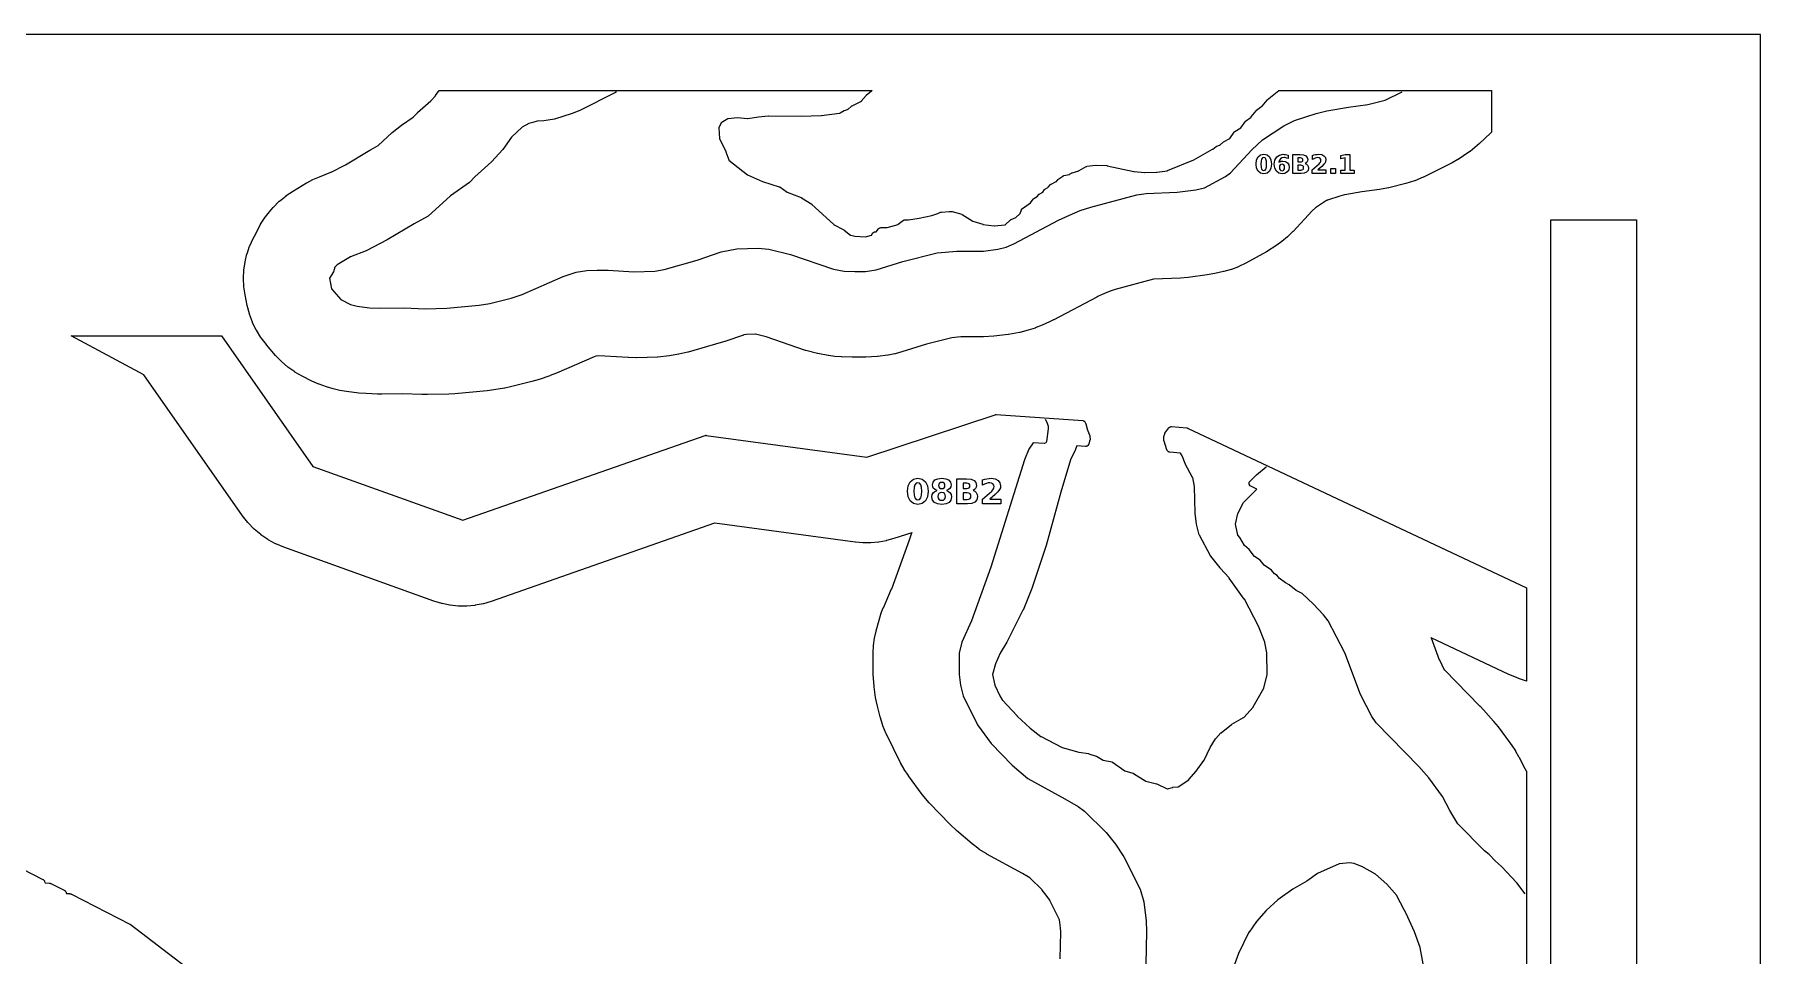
# Model space of a CAD drawing. Header units: millimetres. Extents: x 0 to 841, y 0 to 594.
# Drawn here: x 438.9 to 841, y 379.5 to 594 of the extents above; entities that cross this region are included whole.
import ezdxf

# ---------------------------------------------------------------- set-up
doc = ezdxf.new("R2010")
doc.units = ezdxf.units.MM
for name, color, linetype in [('CUT', 1, 'Continuous'), ('ENGRAVE', 5, 'Continuous'), ('SHEET_EDGE_DO_NOT_CUT', 8, 'Continuous')]:
    doc.layers.add(name, color=color, linetype=linetype)

msp = doc.modelspace()

# ---------------------------------------------------------------- linework, layer by layer
at = {"layer": 'CUT'}
for points in [[(634.05, 580.94), (634.02, 580.89), (633.98, 580.85), (633.94, 580.82), (632.67, 579.8), (632.66, 579.79), (632.65, 579.78), (631.5, 578.46), (631.47, 578.42), (631.43, 578.39), (631.39, 578.36), (631.35, 578.34), (629.3, 577.3), (629.29, 577.29), (629.28, 577.28), (628.4, 576.56), (628.37, 576.53), (628.32, 576.5), (628.28, 576.48), (628.23, 576.47), (627.53, 576.25), (627.52, 576.25), (627.51, 576.24), (626.64, 575.71), (626.59, 575.68), (626.54, 575.66), (626.5, 575.65), (626.45, 575.64), (622.27, 575.03), (622.21, 575.03), (617.52, 574.89), (617.5, 574.89), (609.89, 574.95), (609.87, 574.95), (607.6, 574.79), (607.58, 574.79), (605.13, 574.35), (605.08, 574.35), (605.03, 574.35), (604.99, 574.35), (602.71, 574.61), (602.7, 574.62), (602.68, 574.61), (600.47, 574.38), (600.45, 574.38), (600.44, 574.37), (598.91, 573.42), (598.9, 573.41), (598.9, 573.4), (598.32, 572.3), (598.31, 572.29), (598.31, 572.28), (598.49, 569.81), (598.49, 569.79), (598.49, 569.78), (599.99, 566.72), (600.01, 566.66), (600.64, 564.79), (600.65, 564.78), (600.65, 564.77), (605.01, 561.34), (605.02, 561.34), (605.03, 561.33), (608.52, 559.79), (608.54, 559.78), (612.41, 558.55), (612.46, 558.53), (612.5, 558.51), (612.54, 558.49), (614.26, 557.3), (614.28, 557.29), (614.29, 557.29), (617.54, 556.04), (617.58, 556.02), (617.63, 556), (619.98, 554.51), (620.02, 554.48), (620.05, 554.45), (625.06, 549.8), (625.07, 549.79), (625.08, 549.79), (627.48, 548.49), (627.52, 548.47), (627.55, 548.45), (629.04, 547.3), (629.05, 547.29), (629.06, 547.29), (630.01, 547.02), (630.02, 547.02), (630.04, 547.02), (632.53, 546.91), (632.54, 546.91), (632.55, 546.92), (633.95, 547.29), (633.96, 547.29), (633.97, 547.31), (634.18, 547.73), (634.21, 547.77), (634.24, 547.81), (634.27, 547.85), (634.31, 547.88), (634.35, 547.91), (634.39, 547.93), (634.47, 547.98), (634.51, 548), (634.55, 548.01), (634.6, 548.03), (634.64, 548.03), (634.69, 548.04), (635.01, 548.05), (635.02, 548.05), (635.03, 548.06), (635.54, 548.75), (635.57, 548.79), (635.61, 548.83), (635.65, 548.86), (635.75, 548.93), (635.79, 548.96), (635.84, 548.98), (635.89, 549), (635.94, 549.01), (636.09, 549.05), (636.14, 549.05), (636.19, 549.06), (637.51, 549.07), (637.52, 549.07), (637.53, 549.07), (640.12, 549.79), (640.13, 549.79), (640.14, 549.8), (641.36, 550.75), (641.4, 550.78), (641.45, 550.8), (641.5, 550.82), (641.55, 550.84), (641.6, 550.85), (641.65, 550.85), (642.53, 550.88), (642.56, 550.88), (645.03, 551.22), (645.05, 551.23), (647.94, 551.88), (647.95, 551.88), (649.37, 552.29), (649.38, 552.3), (649.39, 552.3), (650.02, 552.6), (650.06, 552.62), (650.11, 552.64), (650.15, 552.65), (650.2, 552.65), (651.99, 552.79), (652.03, 552.8), (652.57, 552.79), (652.62, 552.79), (652.66, 552.78), (652.71, 552.77), (654.92, 552.14), (654.96, 552.13), (655, 552.11), (655.05, 552.08), (657.51, 550.55), (657.52, 550.55), (657.54, 550.54), (659.81, 549.8), (659.82, 549.8), (659.83, 549.79), (662.51, 549.48), (662.52, 549.48), (662.53, 549.48), (665.01, 549.7), (665.02, 549.7), (665.03, 549.71), (666.31, 550.84), (666.35, 550.87), (666.39, 550.9), (666.44, 550.92), (667.51, 551.41), (667.52, 551.41), (667.53, 551.42), (668.5, 552.27), (668.51, 552.28), (668.51, 552.29), (668.83, 553.18), (668.84, 553.22), (668.86, 553.26), (668.89, 553.29), (668.95, 553.39), (668.98, 553.42), (669.01, 553.46), (669.04, 553.49), (669.08, 553.51), (670.92, 554.79), (670.93, 554.79), (670.94, 554.81), (671.56, 555.66), (671.59, 555.7), (671.63, 555.74), (671.67, 555.77), (671.71, 555.8), (672.51, 556.27), (672.52, 556.28), (672.53, 556.29), (672.99, 556.81), (673.02, 556.84), (673.05, 556.87), (673.09, 556.89), (673.13, 556.91), (673.82, 557.29), (673.83, 557.29), (673.84, 557.3), (674.24, 557.91), (674.27, 557.95), (674.3, 557.98), (674.33, 558.01), (674.37, 558.04), (674.41, 558.07), (675.01, 558.4), (675.02, 558.41), (675.03, 558.42), (675.61, 559.07), (675.64, 559.1), (675.68, 559.13), (675.72, 559.16), (675.76, 559.18), (676.96, 559.79), (676.97, 559.79), (676.98, 559.8), (677.21, 560.1), (677.24, 560.13), (677.27, 560.17), (677.31, 560.2), (678.51, 561.05), (678.55, 561.08), (678.6, 561.1), (678.64, 561.12), (678.69, 561.13), (680.01, 561.43), (680.02, 561.43), (680.03, 561.44), (680.53, 561.74), (680.56, 561.76), (680.6, 561.78), (680.64, 561.8), (682.23, 562.29), (682.24, 562.3), (682.26, 562.3), (683.93, 563.25), (683.97, 563.27), (684.01, 563.29), (684.06, 563.3), (684.11, 563.31), (686.19, 563.58), (686.23, 563.58), (686.28, 563.58), (688.76, 563.46), (688.8, 563.46), (688.84, 563.45), (695.03, 562.09), (695.07, 562.08), (697.53, 561.89), (697.55, 561.89), (700.34, 561.94), (700.37, 561.94), (702.84, 562.29), (702.85, 562.29), (702.86, 562.3), (709, 564.8), (709.03, 564.81), (713.37, 567.27), (713.4, 567.29), (714.24, 567.92), (714.28, 567.95), (714.32, 567.97), (714.36, 567.99), (715.01, 568.24), (715.02, 568.25), (715.03, 568.26), (715.82, 568.92), (715.86, 568.96), (715.9, 568.98), (717.39, 569.79), (717.4, 569.79), (717.4, 569.8), (718.4, 571.27), (718.43, 571.31), (718.47, 571.35), (718.51, 571.38), (718.55, 571.41), (719.91, 572.29), (719.92, 572.29), (719.92, 572.3), (720.97, 573.7), (721, 573.73), (721.03, 573.76), (721.07, 573.79), (722.37, 574.79), (722.38, 574.79), (722.38, 574.8), (723.51, 576.26), (723.54, 576.29), (723.57, 576.32), (723.61, 576.35), (724.86, 577.29), (724.87, 577.3), (724.88, 577.31), (726.05, 578.7), (726.08, 578.73), (726.12, 578.76), (728.78, 580.98), (778.35, 580.98), (778.35, 571.29), (778.11, 571.05), (778.1, 571.03), (775.56, 568.62), (775.54, 568.6), (773.34, 566.79), (773.31, 566.77), (771.85, 565.73), (771.83, 565.72), (770.55, 564.88), (770.52, 564.86), (769.18, 564.13), (769.16, 564.12), (762.48, 560.81), (762.46, 560.8), (760.5, 559.95), (760.44, 559.93), (758.4, 559.31), (758.38, 559.3), (754.4, 558.31), (754.37, 558.31), (752.25, 557.9), (752.23, 557.9), (748.12, 557.35), (748.11, 557.34), (744.15, 556.63), (744.13, 556.63), (743.01, 556.35), (742.99, 556.35), (740.11, 555.4), (740.08, 555.39), (739.96, 555.33), (739.93, 555.31), (737.38, 553.64), (737.37, 553.63), (737.36, 553.63), (736.6, 552.93), (736.59, 552.92), (732.11, 548.14), (732.1, 548.13), (730.88, 546.94), (730.84, 546.91), (729.53, 545.83), (729.51, 545.81), (728.35, 544.95), (728.32, 544.93), (725.94, 543.4), (725.91, 543.38), (721.11, 540.76), (721.09, 540.75), (719.47, 539.95), (719.42, 539.93), (717.74, 539.3), (717.7, 539.28), (715.96, 538.8), (715.94, 538.8), (713.9, 538.34), (713.88, 538.33), (712.1, 538.01), (712.07, 538.01), (707.71, 537.43), (707.69, 537.43), (705.88, 537.27), (705.86, 537.27), (699.6, 537.02), (699.58, 537.02), (699.57, 537.02), (690.68, 534.64), (690.67, 534.64), (689.52, 534.26), (689.5, 534.26), (688.17, 533.69), (688.16, 533.69), (686.41, 532.87), (686.4, 532.86), (676.35, 527.58), (676.33, 527.57), (675.35, 527.09), (675.34, 527.08), (673.65, 526.31), (673.63, 526.3), (672.05, 525.66), (672.01, 525.64), (670.39, 525.14), (670.37, 525.14), (668.43, 524.63), (668.4, 524.63), (665.79, 524.13), (665.76, 524.12), (662.42, 523.72), (662.39, 523.72), (660.02, 523.57), (659.99, 523.57), (654.74, 523.57), (654.72, 523.57), (652.64, 523.37), (652.63, 523.37), (652.62, 523.37), (646.7, 521.85), (646.69, 521.85), (640.98, 520.07), (640.96, 520.07), (639.39, 519.65), (639.35, 519.64), (637.76, 519.35), (637.74, 519.35), (635.29, 519.01), (635.26, 519.01), (632.59, 518.82), (632.56, 518.82), (630.06, 518.82), (630.05, 518.82), (629.4, 518.83), (629.39, 518.83), (626.9, 518.91), (626.88, 518.91), (625.39, 519.01), (625.35, 519.02), (623.87, 519.24), (623.85, 519.24), (621.4, 519.7), (621.37, 519.7), (618.61, 520.43), (618.57, 520.44), (609.38, 523.58), (609.36, 523.58), (606.86, 524.21), (606.85, 524.21), (606.84, 524.21), (604.82, 524.16), (604.81, 524.16), (604.8, 524.16), (604.13, 524.02), (604.1, 524.01), (599.74, 522.54), (599.73, 522.53), (598.89, 522.27), (598.88, 522.26), (591.17, 520.04), (591.14, 520.03), (589, 519.54), (588.97, 519.53), (586.87, 519.17), (586.84, 519.17), (584.12, 518.89), (584.09, 518.89), (579.23, 518.73), (579.2, 518.73), (577.29, 518.76), (577.26, 518.77), (571.83, 519.12), (571.82, 519.12), (570.29, 519.13), (570.29, 519.13), (569.74, 519.11), (569.73, 519.11), (569.72, 519.11), (569.32, 518.97), (569.3, 518.97), (560.57, 515.14), (560.55, 515.14), (559.03, 514.55), (559.01, 514.54), (556.5, 513.68), (556.48, 513.67), (554.82, 513.18), (554.8, 513.17), (549.84, 511.95), (549.83, 511.95), (548.46, 511.66), (548.45, 511.66), (545.97, 511.23), (545.95, 511.22), (544.38, 511.02), (544.36, 511.01), (536.86, 510.32), (536.84, 510.32), (535.48, 510.24), (535.46, 510.24), (530.51, 510.13), (530.49, 510.13), (529.21, 510.14), (529.19, 510.14), (524.73, 510.32), (524.72, 510.32), (519.85, 510.25), (519.84, 510.25), (518.83, 510.26), (518.82, 510.26), (516.23, 510.36), (516.21, 510.36), (514.48, 510.5), (514.46, 510.5), (511.62, 510.86), (511.6, 510.86), (510.07, 511.12), (510.03, 511.12), (508.52, 511.5), (508.5, 511.5), (506.95, 511.96), (506.92, 511.96), (505.24, 512.54), (505.19, 512.56), (503.57, 513.28), (503.54, 513.29), (501.31, 514.41), (501.29, 514.42), (499.6, 515.38), (499.56, 515.41), (497.98, 516.52), (497.94, 516.55), (496.47, 517.81), (496.44, 517.85), (495.1, 519.26), (495.08, 519.28), (492.95, 521.76), (492.94, 521.78), (491.71, 523.37), (491.68, 523.41), (490.62, 525.11), (490.6, 525.15), (489.72, 526.95), (489.7, 527), (489.02, 528.88), (489, 528.93), (488.51, 530.88), (488.5, 530.9), (488.01, 533.38), (488.01, 533.4), (487.73, 535.27), (487.72, 535.32), (487.63, 537.19), (487.63, 537.24), (487.71, 539.11), (487.71, 539.16), (487.98, 541.02), (487.98, 541.07), (488.42, 542.89), (488.44, 542.94), (489.05, 544.71), (489.07, 544.76), (489.85, 546.46), (489.87, 546.51), (490.49, 547.57), (490.5, 547.58), (490.5, 547.59), (490.64, 547.94), (490.66, 547.99), (491.57, 549.77), (491.6, 549.82), (492.69, 551.5), (492.72, 551.54), (493.98, 553.11), (494, 553.13), (494.52, 553.72), (494.54, 553.74), (495.95, 555.16), (495.99, 555.2), (497.53, 556.46), (497.57, 556.49), (499.24, 557.6), (499.26, 557.62), (502.32, 559.43), (502.34, 559.44), (503.77, 560.2), (503.8, 560.22), (505.29, 560.87), (505.31, 560.88), (507.99, 561.92), (508.02, 561.93), (511.35, 563.64), (511.37, 563.65), (517.03, 567.07), (517.04, 567.07), (517.9, 567.56), (517.91, 567.57), (518.96, 568.13), (518.97, 568.14), (518.97, 568.14), (522.25, 571.16), (522.28, 571.18), (524.42, 572.9), (524.45, 572.92), (527.11, 574.76), (527.12, 574.77), (527.13, 574.77), (528.15, 575.79), (528.17, 575.81), (531.29, 578.59), (531.31, 578.61), (532.35, 579.75), (532.37, 579.78), (533.21, 580.98), (634.07, 580.98), (634.05, 580.94)], [(812.13, 148.63), (792.13, 148.63), (792.13, 550.84), (812.13, 550.84), (812.13, 148.63)]]:
    msp.add_lwpolyline(points, close=True, dxfattribs=at)
for points in [[(677.84, 378.7), (677.98, 384.96), (677.98, 384.97), (677.95, 385.96), (677.94, 385.98), (677.71, 387.8), (677.71, 387.81), (677.71, 387.82), (675.44, 392.34), (675.42, 392.37), (674.63, 393.54), (674.62, 393.55), (673.67, 394.75), (673.65, 394.77), (670.8, 397.6), (670.79, 397.61), (670.78, 397.61), (669.08, 398.61), (669.07, 398.61), (660.77, 403.14), (660.74, 403.16), (659.02, 404.22), (658.97, 404.25), (657.37, 405.48), (657.35, 405.5), (653.71, 408.59), (653.69, 408.61), (652.24, 409.98), (652.22, 410), (647.38, 415.06), (647.36, 415.08), (645.73, 417.02), (645.71, 417.04), (642.52, 421.37), (642.5, 421.39), (641.53, 422.83), (641.51, 422.87), (640.67, 424.4), (640.66, 424.41), (637.37, 431.09), (637.36, 431.12), (636.54, 433.02), (636.52, 433.07), (635.91, 435.06), (635.9, 435.08), (635.29, 437.54), (635.28, 437.56), (634.88, 439.57), (634.88, 439.59), (634.52, 442.11), (634.51, 442.14), (634.31, 445), (634.31, 445.04), (634.32, 449.96), (634.32, 449.98), (634.4, 451.67), (634.4, 451.72), (634.62, 453.38), (634.63, 453.42), (634.99, 455.07), (635, 455.09), (635.66, 457.59), (635.67, 457.61), (636.1, 459.03), (636.12, 459.06), (636.66, 460.44), (636.67, 460.46), (638.6, 464.9), (638.61, 464.91), (642.78, 476.34), (642.78, 476.35), (643.29, 477.98), (643.29, 477.99), (643.28, 477.98), (639.11, 476.61), (639.09, 476.6), (637.37, 476.12), (637.33, 476.11), (635.59, 475.79), (635.55, 475.78), (633.79, 475.62), (633.74, 475.62), (631.98, 475.62), (631.93, 475.62), (630.16, 475.78), (630.14, 475.78), (597.39, 480.21), (597.38, 480.21), (597.36, 480.2), (545.35, 461.98), (545.33, 461.97), (543.5, 461.43), (543.45, 461.42), (541.59, 461.06), (541.54, 461.05), (539.65, 460.87), (539.6, 460.87), (537.7, 460.88), (537.65, 460.88), (535.76, 461.07), (535.72, 461.08), (533.86, 461.46), (533.81, 461.47), (531.98, 462.02), (531.96, 462.03), (497.03, 474.57), (497.01, 474.58), (495.15, 475.36), (495.11, 475.38), (493.35, 476.34), (493.31, 476.36), (491.66, 477.49), (491.62, 477.52), (490.1, 478.82), (490.06, 478.85), (488.68, 480.29), (488.64, 480.33), (487.41, 481.92), (487.39, 481.94), (464.41, 514.74), (464.41, 514.75), (464.4, 514.76), (447.45, 523.84), (482.46, 523.84), (503.77, 493.41), (503.78, 493.4), (503.79, 493.4), (538.72, 480.86), (538.73, 480.85), (538.74, 480.86), (595.18, 500.63), (595.23, 500.64), (595.27, 500.65), (595.32, 500.66), (595.37, 500.66), (595.41, 500.65), (632.82, 495.6), (632.83, 495.6), (632.84, 495.6), (662.74, 505.46), (662.78, 505.47), (662.83, 505.48), (662.88, 505.48), (662.93, 505.48), (683.14, 504.08), (683.2, 504.07), (683.25, 504.06), (683.3, 504.04), (683.34, 504.02), (683.39, 504), (683.47, 503.94), (683.51, 503.91), (683.54, 503.88), (683.58, 503.85), (683.6, 503.81), (683.63, 503.77), (683.8, 503.46), (683.83, 503.42), (683.84, 503.38), (683.86, 503.34), (684.15, 502.15), (684.16, 502.12), (684.77, 500.53), (684.79, 500.47), (684.8, 500.42), (684.81, 500.36), (684.83, 499.67), (684.82, 499.62), (684.82, 499.57), (684.8, 499.52), (684.54, 498.64), (684.53, 498.6), (684.51, 498.56), (684.49, 498.52), (684.47, 498.49), (684.34, 498.31), (684.31, 498.28), (684.28, 498.24), (684.24, 498.21), (684.2, 498.19), (684.16, 498.16), (684.12, 498.14), (684.01, 498.1), (683.97, 498.09), (683.93, 498.08), (683.88, 498.07), (683.84, 498.06), (683.79, 498.07), (681.76, 498.19), (681.74, 498.19), (681.74, 498.18), (681.47, 497.43), (681.45, 497.38), (680.23, 494.96), (680.23, 494.95), (680.23, 494.94), (677.98, 487.45), (677.98, 487.44), (674.59, 474.98), (674.58, 474.96), (671.28, 464.99), (671.27, 464.96), (669.22, 459.94), (669.2, 459.91), (665.47, 452.5), (665.44, 452.46), (663.88, 449.94), (663.86, 449.91), (662.78, 447.44), (662.77, 447.41), (662.08, 444.94), (662.08, 444.93), (662.08, 444.92), (662.67, 442.46), (662.67, 442.45), (662.68, 442.44), (663.79, 439.98), (663.8, 439.96), (664.38, 439.02), (664.38, 439.01), (664.39, 439), (667.83, 435.29), (667.84, 435.28), (670.88, 432.47), (670.9, 432.45), (673.39, 430.53), (673.4, 430.52), (673.41, 430.52), (678.34, 427.98), (678.35, 427.97), (678.36, 427.97), (682.18, 426.86), (682.22, 426.85), (684.44, 426.53), (684.48, 426.52), (684.53, 426.51), (686.25, 425.94), (686.3, 425.92), (686.35, 425.9), (687.87, 425.01), (687.88, 425.01), (687.9, 425), (689.87, 424.6), (689.92, 424.59), (689.97, 424.57), (690.01, 424.55), (690.06, 424.52), (692.89, 422.53), (692.9, 422.53), (692.92, 422.52), (694.82, 421.97), (694.86, 421.96), (694.9, 421.94), (694.94, 421.92), (697.82, 420.12), (697.83, 420.11), (697.84, 420.11), (700.28, 419.48), (700.33, 419.47), (700.37, 419.45), (702.82, 418.3), (702.83, 418.29), (702.84, 418.3), (704.01, 418.67), (704.07, 418.68), (704.13, 418.69), (705.32, 418.77), (705.33, 418.78), (705.34, 418.78), (707.82, 420.44), (707.83, 420.45), (707.84, 420.46), (709.54, 422.45), (709.55, 422.47), (711.36, 424.94), (711.37, 424.95), (711.37, 424.96), (712.8, 427.93), (712.83, 427.97), (714.04, 429.96), (714.07, 430), (714.1, 430.04), (715.3, 431.34), (715.36, 431.39), (717.75, 433.32), (717.78, 433.34), (717.82, 433.36), (720.59, 434.94), (720.6, 434.95), (720.61, 434.96), (722.81, 437.37), (722.81, 437.38), (722.82, 437.39), (725.32, 441.73), (725.33, 441.74), (725.33, 441.75), (726.05, 444.96), (726.05, 444.97), (726.05, 444.98), (726.04, 449.96), (726.04, 449.97), (726.04, 449.98), (725.56, 452.44), (725.56, 452.45), (725.56, 452.46), (724.05, 456.18), (724.04, 456.2), (720.77, 462.46), (720.75, 462.49), (717.21, 467.42), (717.2, 467.44), (715.12, 469.75), (715.1, 469.77), (712.94, 472.49), (712.91, 472.53), (712.89, 472.57), (710.29, 477.4), (710.26, 477.45), (710.24, 477.51), (709.6, 479.97), (709.59, 480.04), (709.32, 482.46), (709.32, 482.5), (709.14, 488.75), (709.14, 488.76), (709.14, 488.77), (708.73, 490.83), (708.72, 490.85), (708.72, 490.86), (707, 494.01), (706.97, 494.07), (706.27, 495.88), (706.27, 495.89), (706.26, 495.9), (705.9, 496.49), (705.9, 496.5), (705.89, 496.5), (703.43, 496.71), (703.37, 496.71), (703.32, 496.73), (703.27, 496.75), (703.14, 496.8), (703.09, 496.83), (703.04, 496.86), (703, 496.89), (702.96, 496.93), (702.93, 496.97), (702.8, 497.15), (702.78, 497.19), (702.75, 497.24), (702.73, 497.28), (702.06, 499.27), (702.05, 499.32), (702.04, 499.36), (702.04, 499.41), (701.99, 500.22), (701.99, 500.26), (702, 500.31), (702.01, 500.35), (702.02, 500.4), (702.21, 501), (702.23, 501.05), (702.25, 501.1), (702.28, 501.14), (703.18, 502.39), (703.21, 502.43), (703.25, 502.47), (703.29, 502.5), (703.38, 502.57), (703.43, 502.59), (703.47, 502.62), (703.52, 502.63), (703.56, 502.65), (703.68, 502.67), (703.73, 502.68), (703.78, 502.69), (703.83, 502.69), (707.38, 502.4), (707.43, 502.39), (707.47, 502.38), (707.51, 502.37), (707.55, 502.35), (786.51, 465.11), (786.51, 443.43), (784.61, 444.05), (784.58, 444.06), (782.37, 444.95), (782.35, 444.96), (764.26, 453.49), (764.24, 453.5), (764.25, 453.49), (766.18, 448.37), (766.19, 448.35), (767.35, 446.04), (767.36, 446.03), (767.37, 446.02), (775.66, 437.61), (775.67, 437.59), (776.48, 436.72), (776.49, 436.71), (778.81, 434.06), (778.82, 434.04), (779.86, 432.75), (779.87, 432.73), (783.05, 428.41), (783.06, 428.4), (783.9, 427.16), (783.92, 427.13), (784.66, 425.83), (784.67, 425.81), (786.11, 423.05), (786.12, 423.03), (786.43, 422.52), (786.44, 422.51), (786.45, 422.5), (786.51, 422.43), (786.51, 353.24)], [(411.31, 412.39), (440.88, 397.22), (440.93, 397.19), (440.96, 397.17), (441, 397.13), (441.15, 396.99), (441.18, 396.96), (441.21, 396.92), (441.24, 396.88), (441.26, 396.84), (441.28, 396.8), (441.29, 396.75), (441.38, 396.41), (441.38, 396.4), (441.39, 396.4), (442.33, 396.38), (442.37, 396.38), (442.42, 396.38), (442.46, 396.36), (442.62, 396.32), (442.66, 396.3), (442.7, 396.28), (445.96, 394.61), (446, 394.58), (446.05, 394.55), (446.09, 394.51), (446.18, 394.41), (446.22, 394.37), (446.25, 394.33), (446.27, 394.29), (446.29, 394.25), (446.31, 394.2), (446.38, 393.93), (446.39, 393.92), (446.4, 393.92), (447.15, 393.91), (447.2, 393.9), (447.24, 393.9), (447.29, 393.89), (447.44, 393.84), (447.49, 393.82), (447.53, 393.81), (461.12, 386.83), (461.15, 386.81), (461.19, 386.78), (487.03, 367.08)], [(762.44, 377.57), (761.74, 381.35), (761.74, 381.36), (761.74, 381.37), (760.41, 385), (760.4, 385.02), (758.84, 388.47), (758.83, 388.48), (756.29, 393.42), (756.28, 393.44), (756.27, 393.45), (753.98, 396.11), (753.95, 396.14), (751.32, 398.43), (751.31, 398.43), (751.3, 398.44), (748.11, 400.24), (748.07, 400.25), (746.33, 400.94), (746.32, 400.94), (746.31, 400.95), (745.35, 401.1), (745.34, 401.1), (745.33, 401.1), (742.84, 400.88), (742.83, 400.88), (742.82, 400.88), (737.84, 398.58), (737.83, 398.57), (737.82, 398.57), (735.32, 396.83), (735.29, 396.81), (732.09, 394.95), (732.07, 394.94), (728.56, 392.48), (728.53, 392.45), (725.87, 389.97), (725.85, 389.95), (723.59, 387.44), (723.57, 387.42), (721.86, 384.94), (721.84, 384.91), (719.39, 379.98), (719.38, 379.96), (718.47, 377.44)]]:
    msp.add_lwpolyline(points, dxfattribs=at)
at = {"layer": 'ENGRAVE'}
for points in [[(574.53, 580.68), (574.26, 580.51), (565.97, 576.31), (564.19, 575.58), (560.07, 574.3), (557.57, 573.87), (556, 573.81), (555.02, 573.54), (554.06, 573.25), (552.52, 572.4), (550.02, 570.13), (548.02, 567.26), (545.39, 564.37), (541.47, 560.87), (540.27, 559.55), (535.82, 556.46), (530.65, 551.71), (527.36, 549.94), (521.11, 546.17), (516.22, 543.65), (512.52, 542.22), (509.44, 540.4), (508.9, 539.79), (508.55, 538.72), (507.62, 537.29), (508.12, 534.79), (510.27, 532.29), (512.52, 531.16), (514.1, 530.7), (516.95, 530.35), (519.56, 530.25), (525, 530.33), (530.03, 530.12), (535.01, 530.24), (542.54, 530.93), (545.03, 531.36), (550.01, 532.59), (552.54, 533.46), (562.12, 537.66), (565.08, 538.64), (567.57, 539.05), (570.04, 539.13), (572.54, 539.12), (578.58, 538.72), (583.47, 538.88), (585.6, 539.24), (593.33, 541.48), (598.89, 543.36), (602.52, 544.1), (607.48, 544.24), (610.02, 544.04), (615.05, 542.77), (625.05, 539.36), (627.52, 538.9), (630.03, 538.82), (632.55, 538.82), (635.02, 539.16), (641.24, 541.1), (649.18, 543.13), (653.78, 543.57), (660, 543.57), (663.37, 543.98), (665.32, 544.49), (667.03, 545.27), (677.51, 550.78), (680.01, 551.95), (682.49, 553.01), (685, 553.83), (695.69, 556.68), (697.88, 556.97), (705.08, 557.26), (709.46, 557.84), (711.51, 558.3), (716.34, 560.94), (717.52, 561.82), (722.5, 567.13), (725.02, 569.46), (729.98, 572.7), (732.47, 573.94), (737.49, 575.6), (740, 576.21), (745.01, 577.11), (749.57, 577.72), (753.57, 578.72), (757.53, 580.68)], [(674.38, 504.39), (674.77, 503.72), (675.09, 502.81), (675.1, 502.14), (674.71, 499.21), (674.5, 498.91), (674.1, 498.73), (671.58, 498.89), (670.56, 497.43), (669.54, 494.93), (661.73, 469.93), (657.18, 457.47), (654.99, 452.45), (654.32, 449.93), (654.31, 444.98), (654.68, 442.43), (655.3, 439.95), (658.61, 433.25), (661.81, 428.9), (666.68, 423.82), (670.33, 420.71), (678.92, 416.03), (682.04, 414.2), (683.53, 413.15), (688.57, 408.13), (690.75, 405.41), (692.72, 402.49), (696.51, 394.95), (697.35, 391.97), (697.9, 387.56), (697.99, 385.09), (697.82, 377.41)], [(786.21, 393.86), (784.28, 396.43), (780.68, 400.27), (779.26, 401.46), (777.83, 403.04), (776.71, 403.9), (770.53, 410.15), (768.66, 413.26), (766.94, 416.56), (763.75, 420.89), (761.42, 423.56), (751.46, 433.67), (750.45, 435.14), (747.85, 440.29), (744.2, 449.97), (740.31, 457.43), (739.23, 458.83), (736.81, 461.41), (734.23, 463.85), (732.8, 464.51), (731.21, 465.83), (730.33, 466.3), (728.89, 467.39), (728.38, 468), (727.79, 468.37), (727.1, 469.22), (725.37, 470.4), (724.46, 471.58), (723.11, 472.46), (721.92, 474.05), (720.82, 474.96), (719.71, 476.83), (719.22, 477.43), (718.68, 479.95), (719.25, 482.48), (720.56, 484.98), (723.71, 488.1), (722.09, 488.89), (721.87, 489.26), (721.9, 489.75), (723.59, 491.49), (725.82, 493.28), (725.96, 493.34)]]:
    msp.add_lwpolyline(points, dxfattribs=at)
for points in [[(727.09, 563.83), (726.97, 562.87), (726.62, 562.16), (726.05, 561.71), (725.29, 561.57), (724.53, 561.71), (723.96, 562.16), (723.61, 562.87), (723.49, 563.83), (723.61, 564.8), (723.96, 565.51), (724.53, 565.96), (725.29, 566.1), (726.05, 565.96), (726.62, 565.51), (726.97, 564.8), (727.09, 563.83)], [(725.96, 563.84), (725.92, 564.54), (725.81, 565), (725.6, 565.25), (725.29, 565.33), (724.98, 565.25), (724.77, 565), (724.66, 564.54), (724.62, 563.84), (724.66, 563.14), (724.77, 562.67), (724.98, 562.42), (725.29, 562.33), (725.6, 562.42), (725.81, 562.67), (725.92, 563.14), (725.96, 563.84)], [(730.94, 565.91), (730.94, 565.1), (730.67, 565.22), (730.42, 565.3), (730.17, 565.34), (729.94, 565.36), (729.49, 565.29), (729.15, 565.08), (728.93, 564.73), (728.82, 564.25), (729.03, 564.38), (729.24, 564.47), (729.48, 564.52), (729.74, 564.54), (730.34, 564.44), (730.82, 564.14), (731.13, 563.69), (731.23, 563.12), (731.11, 562.48), (730.77, 561.99), (730.23, 561.67), (729.54, 561.57), (728.78, 561.71), (728.22, 562.14), (727.87, 562.84), (727.75, 563.78), (727.89, 564.74), (728.3, 565.48), (728.94, 565.94), (729.79, 566.1), (730.09, 566.09), (730.38, 566.05), (730.66, 565.99), (730.94, 565.91)], [(729.55, 563.81), (729.29, 563.76), (729.1, 563.62), (728.99, 563.38), (728.96, 563.04), (728.99, 562.71), (729.1, 562.47), (729.29, 562.32), (729.55, 562.28), (729.81, 562.32), (729.99, 562.47), (730.11, 562.71), (730.14, 563.04), (730.11, 563.38), (729.99, 563.62), (729.81, 563.76), (729.55, 563.81)], [(734.94, 563.99), (735.26, 563.84), (735.5, 563.6), (735.65, 563.29), (735.7, 562.91), (735.6, 562.35), (735.28, 561.96), (734.74, 561.73), (733.97, 561.65), (732.1, 561.65), (732.1, 566.03), (733.8, 566.03), (734.58, 565.96), (735.12, 565.75), (735.42, 565.39), (735.52, 564.87), (735.49, 564.57), (735.37, 564.33), (735.19, 564.13), (734.94, 563.99)], [(733.85, 564.33), (734.09, 564.36), (734.26, 564.45), (734.36, 564.59), (734.4, 564.8), (734.36, 564.99), (734.26, 565.14), (734.09, 565.23), (733.85, 565.26), (733.23, 565.26), (733.23, 564.33), (733.85, 564.33)], [(733.89, 562.42), (734.19, 562.46), (734.4, 562.56), (734.53, 562.74), (734.58, 563), (734.53, 563.25), (734.41, 563.42), (734.19, 563.53), (733.89, 563.57), (733.23, 563.57), (733.23, 562.42), (733.89, 562.42)], [(737.85, 562.48), (739.78, 562.48), (739.78, 561.65), (736.6, 561.65), (736.6, 562.48), (738.2, 563.89), (738.38, 564.08), (738.51, 564.27), (738.59, 564.46), (738.61, 564.65), (738.56, 564.93), (738.41, 565.15), (738.17, 565.29), (737.86, 565.33), (737.58, 565.31), (737.28, 565.22), (736.96, 565.08), (736.61, 564.89), (736.61, 565.85), (736.99, 565.96), (737.36, 566.04), (737.73, 566.09), (738.09, 566.1), (738.79, 566.02), (739.31, 565.76), (739.64, 565.35), (739.75, 564.8), (739.7, 564.45), (739.56, 564.13), (739.28, 563.77), (738.79, 563.3), (737.85, 562.48)], [(743.28, 562.43), (744.28, 562.43), (744.28, 565.26), (743.26, 565.05), (743.26, 565.82), (744.27, 566.03), (745.34, 566.03), (745.34, 562.43), (746.34, 562.43), (746.34, 561.65), (743.28, 561.65), (743.28, 562.43)], [(740.91, 562.79), (741.97, 562.79), (741.97, 561.65), (740.91, 561.65), (740.91, 562.79)], [(647.11, 487.61), (646.95, 486.32), (646.48, 485.37), (645.73, 484.78), (644.71, 484.58), (643.69, 484.78), (642.93, 485.37), (642.46, 486.32), (642.31, 487.61), (642.46, 488.89), (642.93, 489.85), (643.69, 490.44), (644.71, 490.64), (645.73, 490.44), (646.48, 489.85), (646.95, 488.89), (647.11, 487.61)], [(649.18, 487.8), (648.71, 488.01), (648.38, 488.3), (648.18, 488.67), (648.11, 489.12), (648.25, 489.77), (648.66, 490.25), (649.34, 490.54), (650.28, 490.64), (651.21, 490.54), (651.88, 490.25), (652.3, 489.78), (652.44, 489.12), (652.37, 488.67), (652.16, 488.3), (651.83, 488.01), (651.36, 487.8), (651.88, 487.59), (652.26, 487.27), (652.48, 486.85), (652.56, 486.34), (652.42, 485.58), (651.98, 485.03), (651.27, 484.69), (650.28, 484.58), (649.28, 484.69), (648.56, 485.03), (648.12, 485.58), (647.98, 486.34), (648.05, 486.85), (648.28, 487.27), (648.66, 487.59), (649.18, 487.8)], [(657.58, 487.82), (658.01, 487.62), (658.33, 487.3), (658.53, 486.88), (658.59, 486.37), (658.45, 485.63), (658.02, 485.11), (657.3, 484.8), (656.29, 484.7), (653.79, 484.7), (653.79, 490.53), (656.05, 490.53), (657.1, 490.44), (657.81, 490.16), (658.22, 489.68), (658.35, 488.99), (658.3, 488.59), (658.15, 488.26), (657.91, 488), (657.58, 487.82)], [(661.46, 485.8), (664.03, 485.8), (664.03, 484.7), (659.79, 484.7), (659.79, 485.8), (661.92, 487.68), (662.16, 487.94), (662.34, 488.19), (662.44, 488.44), (662.47, 488.7), (662.41, 489.07), (662.2, 489.36), (661.88, 489.55), (661.47, 489.61), (661.1, 489.57), (660.7, 489.46), (660.26, 489.27), (659.8, 489.01), (659.8, 490.29), (660.31, 490.44), (660.81, 490.55), (661.3, 490.61), (661.78, 490.64), (662.71, 490.52), (663.41, 490.17), (663.84, 489.62), (663.99, 488.89), (663.93, 488.43), (663.74, 488), (663.36, 487.52), (662.71, 486.9), (661.46, 485.8)], [(645.6, 487.62), (645.55, 488.55), (645.4, 489.16), (645.12, 489.5), (644.71, 489.61), (644.29, 489.5), (644.02, 489.16), (643.86, 488.55), (643.81, 487.62), (643.86, 486.68), (644.02, 486.06), (644.29, 485.72), (644.71, 485.61), (645.12, 485.72), (645.4, 486.06), (645.55, 486.68), (645.6, 487.62)], [(650.28, 487.31), (649.9, 487.25), (649.63, 487.08), (649.46, 486.8), (649.4, 486.42), (649.46, 486.04), (649.63, 485.76), (649.9, 485.59), (650.28, 485.53), (650.65, 485.59), (650.92, 485.76), (651.08, 486.04), (651.14, 486.42), (651.08, 486.8), (650.92, 487.08), (650.65, 487.25), (650.28, 487.31)], [(649.53, 488.97), (649.58, 488.66), (649.72, 488.44), (649.96, 488.3), (650.28, 488.25), (650.59, 488.3), (650.82, 488.44), (650.96, 488.66), (651.01, 488.97), (650.96, 489.28), (650.82, 489.5), (650.59, 489.64), (650.28, 489.69), (649.96, 489.64), (649.72, 489.5), (649.58, 489.28), (649.53, 488.97)], [(656.13, 488.27), (656.44, 488.31), (656.67, 488.43), (656.8, 488.62), (656.85, 488.89), (656.8, 489.15), (656.67, 489.35), (656.44, 489.47), (656.13, 489.51), (655.3, 489.51), (655.3, 488.27), (656.13, 488.27)], [(656.18, 485.72), (656.57, 485.77), (656.86, 485.91), (657.03, 486.15), (657.09, 486.49), (657.03, 486.82), (656.86, 487.06), (656.58, 487.2), (656.18, 487.25), (655.3, 487.25), (655.3, 485.72), (656.18, 485.72)]]:
    msp.add_lwpolyline(points, close=True, dxfattribs=at)
at = {"layer": 'SHEET_EDGE_DO_NOT_CUT'}
msp.add_lwpolyline([(0, 0), (841, 0), (841, 594), (0, 594)], close=True, dxfattribs=at)

doc.saveas('drawing.dxf')
